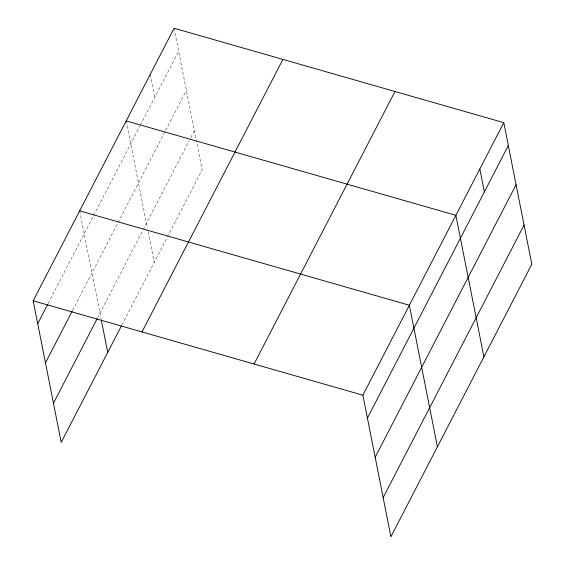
<?xml version="1.0" encoding="UTF-8"?>
<svg xmlns="http://www.w3.org/2000/svg" width="565" height="565" viewBox="0 0 565 565"><rect width="100%" height="100%" fill="white"/><g stroke="black" fill="none" stroke-linecap="round" stroke-linejoin="round"><path stroke-width="0.42" stroke-dasharray="2.83 2.12" d="M48.23 303.37L139.901 126.073M140.304 125.296L178.632 51.168M72.567 310.46L165.227 131.25M165.623 130.48L186.386 90.322M97.533 317.954L142.825 230.365M143.228 229.581L189.183 140.706M190.779 137.613L194.374 130.663M121.871 325.045L202.129 169.818L196.394 140.883M174.091 28.25L196.225 140.028M150.142 74.58L154.676 97.498M126.186 120.91L147.472 228.437M148.15 231.841L154.217 262.485M79.686 210.851L101.142 319.225"/><path stroke-width="0.85" d="M121.461 325.828L61.211 442.353L33.18 300.785L174.091 28.25L503.789 122.647L531.82 264.215L390.909 536.75L362.871 395.182L503.789 122.647M37.721 323.703L47.827 304.154M45.475 362.857L72.158 311.244M53.463 403.198L97.131 318.738M141.977 331.938L282.896 59.403M254.073 364.03L394.984 91.495M367.412 418.1L508.323 145.565M375.167 457.255L516.078 184.72M383.155 497.596L524.066 225.061M126.186 120.91L455.877 215.307L483.908 356.875M79.686 210.851L409.378 305.241L437.409 446.816M33.18 300.785L362.871 395.182M479.833 168.977L484.367 191.895M101.312 320.072L107.717 352.419"/></g></svg>
